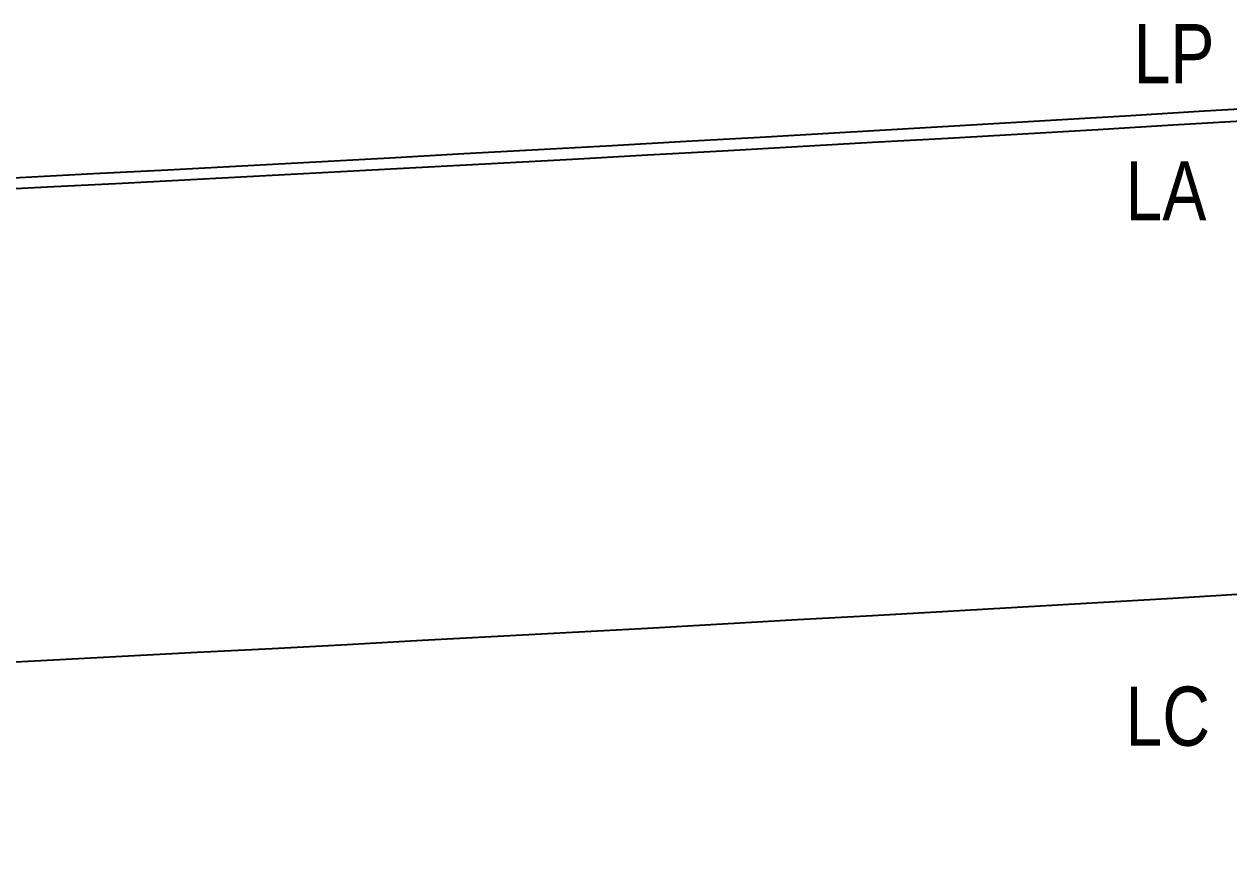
# Model space of a CAD drawing. Header units: millimetres. Extents: x 1587714 to 3094800, y -694377 to -413614.
# Drawn here: x 2349401 to 2352456, y -551692 to -549577 of the extents above; entities that cross this region are included whole.
import ezdxf

# ---------------------------------------------------------------- set-up
doc = ezdxf.new("R2010")
doc.units = ezdxf.units.MM
doc.layers.add('M_DIM', color=1, linetype='Continuous')
doc.styles.add('ARIAL', font='arial.ttf', dxfattribs={"width": 0.8})

# ---------------------------------------------------------------- blocks, each defined once
blk = doc.blocks.new('poste RT1 vista lateral')
at = {"layer": 'M_DIM', "color": 7, "style": 'ARIAL', "width": 0.8}
for s, p in [('LP', (-2249.7527, 9019.0752)), ('LA', (-2270.182, 8671.3257)), ('LC', (-2270.182, 7338.5447))]:
    blk.add_text(s, height=150, dxfattribs=at).set_placement(p)

msp = doc.modelspace()

# ---------------------------------------------------------------- linework, layer by layer
at = {"color": 5}
for centre in [(2329906.2827, -169329.9127), (2329906.2827, -170529.9127)]:
    msp.add_arc(centre, 381161.6973, 266.324495798, 273.656697268, dxfattribs=at)
at = {"color": 4}
msp.add_arc((2329812.6493, -174436.0401), 376039.5661, 266.337515646, 273.672012929, dxfattribs=at)

# ---------------------------------------------------------------- block references
msp.add_blockref('poste RT1 vista lateral', (2354464.0477, -558745.6049))

doc.saveas('drawing.dxf')
